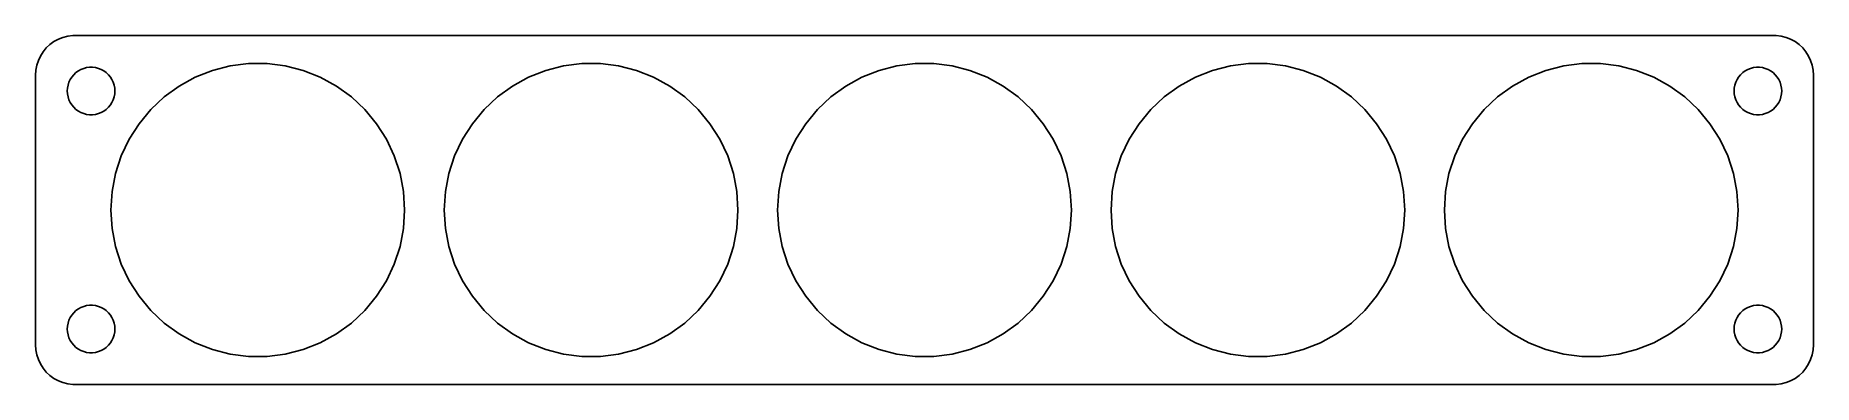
# Model space of a CAD drawing. Header units: metres. Extents: x -112 to 112, y -22 to 22.
import ezdxf

# ---------------------------------------------------------------- set-up
doc = ezdxf.new("R2010")
doc.units = ezdxf.units.M

msp = doc.modelspace()

# ---------------------------------------------------------------- linework, layer by layer
for p, q in [((-110.645, 20.4227), (-111.045, 19.9389)), ((-110.187, 20.8526), (-110.645, 20.4227)), ((-109.679, 21.2216), (-110.187, 20.8526)), ((-109.129, 21.5241), (-109.679, 21.2216)), ((-108.545, 21.7553), (-109.129, 21.5241)), ((-107.937, 21.9114), (-108.545, 21.7553)), ((-107.314, 21.9901), (-107.937, 21.9114)), ((107.314, 21.9901), (-107.314, 21.9901)), ((107.937, 21.9114), (107.314, 21.9901)), ((108.545, 21.7553), (107.937, 21.9114)), ((109.129, 21.5241), (108.545, 21.7553)), ((109.679, 21.2216), (109.129, 21.5241)), ((110.187, 20.8526), (109.679, 21.2216)), ((110.645, 20.4227), (110.187, 20.8526)), ((111.045, 19.9389), (110.645, 20.4227)), ((-111.843, 18.2434), (-111.961, 17.6267)), ((-111.649, 18.8406), (-111.843, 18.2434)), ((-111.382, 19.4088), (-111.649, 18.8406)), ((-111.045, 19.9389), (-111.382, 19.4088)), ((-105.927, 17.8532), (-105.562, 17.9469)), ((-105.562, 17.9469), (-105.188, 17.9941)), ((-105.188, 17.9941), (-104.812, 17.9941)), ((-104.812, 17.9941), (-104.438, 17.9469)), ((-104.438, 17.9469), (-104.073, 17.8532)), ((-89.7168, 17.5945), (-87.4666, 18.1723)), ((-87.4666, 18.1723), (-85.1616, 18.4635)), ((-85.1616, 18.4635), (-82.8384, 18.4635)), ((-82.8384, 18.4635), (-80.5334, 18.1723)), ((-80.5334, 18.1723), (-78.2832, 17.5945)), ((-47.7168, 17.5945), (-45.4666, 18.1723)), ((-45.4666, 18.1723), (-43.1616, 18.4635)), ((-43.1616, 18.4635), (-40.8384, 18.4635)), ((-40.8384, 18.4635), (-38.5334, 18.1723)), ((-38.5334, 18.1723), (-36.2832, 17.5945)), ((-5.71681, 17.5945), (-3.46655, 18.1723)), ((-3.46655, 18.1723), (-1.16162, 18.4635)), ((-1.16162, 18.4635), (1.16162, 18.4635)), ((1.16162, 18.4635), (3.46655, 18.1723)), ((3.46655, 18.1723), (5.71681, 17.5945)), ((36.2832, 17.5945), (38.5334, 18.1723)), ((38.5334, 18.1723), (40.8384, 18.4635)), ((40.8384, 18.4635), (43.1616, 18.4635)), ((43.1616, 18.4635), (45.4666, 18.1723)), ((45.4666, 18.1723), (47.7168, 17.5945)), ((78.2832, 17.5945), (80.5334, 18.1723)), ((80.5334, 18.1723), (82.8384, 18.4635)), ((82.8384, 18.4635), (85.1616, 18.4635)), ((85.1616, 18.4635), (87.4666, 18.1723)), ((87.4666, 18.1723), (89.7168, 17.5945)), ((104.073, 17.8532), (104.438, 17.9469)), ((104.438, 17.9469), (104.812, 17.9941)), ((104.812, 17.9941), (105.188, 17.9941)), ((105.188, 17.9941), (105.562, 17.9469)), ((105.562, 17.9469), (105.927, 17.8532)), ((111.382, 19.4088), (111.045, 19.9389)), ((111.649, 18.8406), (111.382, 19.4088)), ((111.843, 18.2434), (111.649, 18.8406)), ((111.961, 17.6267), (111.843, 18.2434)), ((-111.961, 17.6267), (-112, 17)), ((-112, 17), (-112, -17)), ((-107.976, 15.376), (-107.906, 15.7461)), ((-107.906, 15.7461), (-107.789, 16.1044)), ((-107.789, 16.1044), (-107.629, 16.4453)), ((-107.629, 16.4453), (-107.427, 16.7634)), ((-107.427, 16.7634), (-107.187, 17.0536)), ((-107.187, 17.0536), (-106.912, 17.3115)), ((-106.912, 17.3115), (-106.607, 17.533)), ((-106.607, 17.533), (-106.277, 17.7145)), ((-106.277, 17.7145), (-105.927, 17.8532)), ((-104.073, 17.8532), (-103.723, 17.7145)), ((-103.723, 17.7145), (-103.393, 17.533)), ((-103.393, 17.533), (-103.088, 17.3115)), ((-103.088, 17.3115), (-102.813, 17.0536)), ((-102.813, 17.0536), (-102.573, 16.7634)), ((-102.573, 16.7634), (-102.371, 16.4453)), ((-102.371, 16.4453), (-102.211, 16.1044)), ((-102.211, 16.1044), (-102.094, 15.7461)), ((-102.094, 15.7461), (-102.024, 15.376)), ((-93.9128, 15.6201), (-91.8769, 16.7393)), ((-91.8769, 16.7393), (-89.7168, 17.5945)), ((-78.2832, 17.5945), (-76.1231, 16.7393)), ((-76.1231, 16.7393), (-74.0872, 15.6201)), ((-51.9128, 15.6201), (-49.8769, 16.7393)), ((-49.8769, 16.7393), (-47.7168, 17.5945)), ((-36.2832, 17.5945), (-34.1231, 16.7393)), ((-34.1231, 16.7393), (-32.0872, 15.6201)), ((-9.91278, 15.6201), (-7.87691, 16.7393)), ((-7.87691, 16.7393), (-5.71681, 17.5945)), ((5.71681, 17.5945), (7.87691, 16.7393)), ((7.87691, 16.7393), (9.91278, 15.6201)), ((32.0872, 15.6201), (34.1231, 16.7393)), ((34.1231, 16.7393), (36.2832, 17.5945)), ((47.7168, 17.5945), (49.8769, 16.7393)), ((49.8769, 16.7393), (51.9128, 15.6201)), ((74.0872, 15.6201), (76.1231, 16.7393)), ((76.1231, 16.7393), (78.2832, 17.5945)), ((89.7168, 17.5945), (91.8769, 16.7393)), ((91.8769, 16.7393), (93.9128, 15.6201)), ((102.024, 15.376), (102.094, 15.7461)), ((102.094, 15.7461), (102.211, 16.1044)), ((102.211, 16.1044), (102.371, 16.4453)), ((102.371, 16.4453), (102.573, 16.7634)), ((102.573, 16.7634), (102.813, 17.0536)), ((102.813, 17.0536), (103.088, 17.3115)), ((103.088, 17.3115), (103.393, 17.533)), ((103.393, 17.533), (103.723, 17.7145)), ((103.723, 17.7145), (104.073, 17.8532)), ((105.927, 17.8532), (106.277, 17.7145)), ((106.277, 17.7145), (106.607, 17.533)), ((106.607, 17.533), (106.912, 17.3115)), ((106.912, 17.3115), (107.187, 17.0536)), ((107.187, 17.0536), (107.427, 16.7634)), ((107.427, 16.7634), (107.629, 16.4453)), ((107.629, 16.4453), (107.789, 16.1044)), ((107.789, 16.1044), (107.906, 15.7461)), ((107.906, 15.7461), (107.976, 15.376)), ((112, 17), (111.961, 17.6267)), ((112, -17), (112, 17)), ((-108, 15), (-107.976, 15.376)), ((-107.976, 14.624), (-108, 15)), ((-107.906, 14.2539), (-107.976, 14.624)), ((-107.789, 13.8956), (-107.906, 14.2539)), ((-107.629, 13.5547), (-107.789, 13.8956)), ((-107.427, 13.2366), (-107.629, 13.5547)), ((-102.371, 13.5547), (-102.573, 13.2366)), ((-102.211, 13.8956), (-102.371, 13.5547)), ((-102.094, 14.2539), (-102.211, 13.8956)), ((-102.024, 14.624), (-102.094, 14.2539)), ((-102.024, 15.376), (-102, 15)), ((-102, 15), (-102.024, 14.624)), ((-97.4859, 12.6641), (-95.7923, 14.2545)), ((-95.7923, 14.2545), (-93.9128, 15.6201)), ((-74.0872, 15.6201), (-72.2077, 14.2545)), ((-72.2077, 14.2545), (-70.5141, 12.6641)), ((-55.4859, 12.6641), (-53.7923, 14.2545)), ((-53.7923, 14.2545), (-51.9128, 15.6201)), ((-32.0872, 15.6201), (-30.2077, 14.2545)), ((-30.2077, 14.2545), (-28.5141, 12.6641)), ((-13.4859, 12.6641), (-11.7923, 14.2545)), ((-11.7923, 14.2545), (-9.91278, 15.6201)), ((9.91278, 15.6201), (11.7923, 14.2545)), ((11.7923, 14.2545), (13.4859, 12.6641)), ((28.5141, 12.6641), (30.2077, 14.2545)), ((30.2077, 14.2545), (32.0872, 15.6201)), ((51.9128, 15.6201), (53.7923, 14.2545)), ((53.7923, 14.2545), (55.4859, 12.6641)), ((70.5141, 12.6641), (72.2077, 14.2545)), ((72.2077, 14.2545), (74.0872, 15.6201)), ((93.9128, 15.6201), (95.7923, 14.2545)), ((95.7923, 14.2545), (97.4859, 12.6641)), ((102, 15), (102.024, 15.376)), ((102.024, 14.624), (102, 15)), ((102.094, 14.2539), (102.024, 14.624)), ((102.211, 13.8956), (102.094, 14.2539)), ((102.371, 13.5547), (102.211, 13.8956)), ((102.573, 13.2366), (102.371, 13.5547)), ((107.629, 13.5547), (107.427, 13.2366)), ((107.789, 13.8956), (107.629, 13.5547)), ((107.906, 14.2539), (107.789, 13.8956)), ((107.976, 14.624), (107.906, 14.2539)), ((107.976, 15.376), (108, 15)), ((108, 15), (107.976, 14.624)), ((-107.187, 12.9464), (-107.427, 13.2366)), ((-106.912, 12.6884), (-107.187, 12.9464)), ((-106.607, 12.467), (-106.912, 12.6884)), ((-106.277, 12.2855), (-106.607, 12.467)), ((-105.927, 12.1468), (-106.277, 12.2855)), ((-105.562, 12.0531), (-105.927, 12.1468)), ((-105.188, 12.0059), (-105.562, 12.0531)), ((-104.812, 12.0059), (-105.188, 12.0059)), ((-104.438, 12.0531), (-104.812, 12.0059)), ((-104.073, 12.1468), (-104.438, 12.0531)), ((-103.723, 12.2855), (-104.073, 12.1468)), ((-103.393, 12.467), (-103.723, 12.2855)), ((-103.088, 12.6884), (-103.393, 12.467)), ((-102.813, 12.9464), (-103.088, 12.6884)), ((-102.573, 13.2366), (-102.813, 12.9464)), ((-98.9668, 10.874), (-97.4859, 12.6641)), ((-70.5141, 12.6641), (-69.0332, 10.874)), ((-56.9668, 10.874), (-55.4859, 12.6641)), ((-28.5141, 12.6641), (-27.0332, 10.874)), ((-14.9668, 10.874), (-13.4859, 12.6641)), ((13.4859, 12.6641), (14.9668, 10.874)), ((27.0332, 10.874), (28.5141, 12.6641)), ((55.4859, 12.6641), (56.9668, 10.874)), ((69.0332, 10.874), (70.5141, 12.6641)), ((97.4859, 12.6641), (98.9668, 10.874)), ((102.813, 12.9464), (102.573, 13.2366)), ((103.088, 12.6884), (102.813, 12.9464)), ((103.393, 12.467), (103.088, 12.6884)), ((103.723, 12.2855), (103.393, 12.467)), ((104.073, 12.1468), (103.723, 12.2855)), ((104.438, 12.0531), (104.073, 12.1468)), ((104.812, 12.0059), (104.438, 12.0531)), ((105.188, 12.0059), (104.812, 12.0059)), ((105.562, 12.0531), (105.188, 12.0059)), ((105.927, 12.1468), (105.562, 12.0531)), ((106.277, 12.2855), (105.927, 12.1468)), ((106.607, 12.467), (106.277, 12.2855)), ((106.912, 12.6884), (106.607, 12.467)), ((107.187, 12.9464), (106.912, 12.6884)), ((107.427, 13.2366), (107.187, 12.9464)), ((-100.212, 8.91243), (-98.9668, 10.874)), ((-69.0332, 10.874), (-67.7883, 8.91243)), ((-58.2117, 8.91243), (-56.9668, 10.874)), ((-27.0332, 10.874), (-25.7883, 8.91243)), ((-16.2117, 8.91243), (-14.9668, 10.874)), ((14.9668, 10.874), (16.2117, 8.91243)), ((25.7883, 8.91243), (27.0332, 10.874)), ((56.9668, 10.874), (58.2117, 8.91243)), ((67.7883, 8.91243), (69.0332, 10.874)), ((98.9668, 10.874), (100.212, 8.91243)), ((-101.919, 4.60075), (-101.201, 6.8103)), ((-101.201, 6.8103), (-100.212, 8.91243)), ((-67.7883, 8.91243), (-66.7991, 6.8103)), ((-66.7991, 6.8103), (-66.0812, 4.60075)), ((-59.9188, 4.60075), (-59.2009, 6.8103)), ((-59.2009, 6.8103), (-58.2117, 8.91243)), ((-25.7883, 8.91243), (-24.7991, 6.8103)), ((-24.7991, 6.8103), (-24.0812, 4.60075)), ((-17.9188, 4.60075), (-17.2009, 6.8103)), ((-17.2009, 6.8103), (-16.2117, 8.91243)), ((16.2117, 8.91243), (17.2009, 6.8103)), ((17.2009, 6.8103), (17.9188, 4.60075)), ((24.0812, 4.60075), (24.7991, 6.8103)), ((24.7991, 6.8103), (25.7883, 8.91243)), ((58.2117, 8.91243), (59.2009, 6.8103)), ((59.2009, 6.8103), (59.9188, 4.60075)), ((66.0812, 4.60075), (66.7991, 6.8103)), ((66.7991, 6.8103), (67.7883, 8.91243)), ((100.212, 8.91243), (101.201, 6.8103)), ((101.201, 6.8103), (101.919, 4.60075)), ((-102.354, 2.31866), (-101.919, 4.60075)), ((-66.0812, 4.60075), (-65.6459, 2.31866)), ((-60.3541, 2.31866), (-59.9188, 4.60075)), ((-24.0812, 4.60075), (-23.6459, 2.31866)), ((-18.3541, 2.31866), (-17.9188, 4.60075)), ((17.9188, 4.60075), (18.3541, 2.31866)), ((23.6459, 2.31866), (24.0812, 4.60075)), ((59.9188, 4.60075), (60.3541, 2.31866)), ((65.6459, 2.31866), (66.0812, 4.60075)), ((101.919, 4.60075), (102.354, 2.31866)), ((-102.5, 0), (-102.354, 2.31866)), ((-65.6459, 2.31866), (-65.5, 0)), ((-60.5, 0), (-60.3541, 2.31866)), ((-23.6459, 2.31866), (-23.5, 0)), ((-18.5, 0), (-18.3541, 2.31866)), ((18.3541, 2.31866), (18.5, 0)), ((23.5, 0), (23.6459, 2.31866)), ((60.3541, 2.31866), (60.5, 0)), ((65.5, 0), (65.6459, 2.31866)), ((102.354, 2.31866), (102.5, 0)), ((-102.354, -2.31866), (-102.5, 0)), ((-65.5, 0), (-65.6459, -2.31866)), ((-60.3541, -2.31866), (-60.5, 0)), ((-23.5, 0), (-23.6459, -2.31866)), ((-18.3541, -2.31866), (-18.5, 0)), ((18.5, 0), (18.3541, -2.31866)), ((23.6459, -2.31866), (23.5, 0)), ((60.5, 0), (60.3541, -2.31866)), ((65.6459, -2.31866), (65.5, 0)), ((102.5, 0), (102.354, -2.31866)), ((-101.919, -4.60075), (-102.354, -2.31866)), ((-65.6459, -2.31866), (-66.0812, -4.60075)), ((-59.9188, -4.60075), (-60.3541, -2.31866)), ((-23.6459, -2.31866), (-24.0812, -4.60075)), ((-17.9188, -4.60075), (-18.3541, -2.31866)), ((18.3541, -2.31866), (17.9188, -4.60075)), ((24.0812, -4.60075), (23.6459, -2.31866)), ((60.3541, -2.31866), (59.9188, -4.60075)), ((66.0812, -4.60075), (65.6459, -2.31866)), ((102.354, -2.31866), (101.919, -4.60075)), ((-101.201, -6.8103), (-101.919, -4.60075)), ((-66.0812, -4.60075), (-66.7991, -6.8103)), ((-59.2009, -6.8103), (-59.9188, -4.60075)), ((-24.0812, -4.60075), (-24.7991, -6.8103)), ((-17.2009, -6.8103), (-17.9188, -4.60075)), ((17.9188, -4.60075), (17.2009, -6.8103)), ((24.7991, -6.8103), (24.0812, -4.60075)), ((59.9188, -4.60075), (59.2009, -6.8103)), ((66.7991, -6.8103), (66.0812, -4.60075)), ((101.919, -4.60075), (101.201, -6.8103)), ((-100.212, -8.91243), (-101.201, -6.8103)), ((-98.9668, -10.874), (-100.212, -8.91243)), ((-67.7883, -8.91243), (-69.0332, -10.874)), ((-66.7991, -6.8103), (-67.7883, -8.91243)), ((-58.2117, -8.91243), (-59.2009, -6.8103)), ((-56.9668, -10.874), (-58.2117, -8.91243)), ((-25.7883, -8.91243), (-27.0332, -10.874)), ((-24.7991, -6.8103), (-25.7883, -8.91243)), ((-16.2117, -8.91243), (-17.2009, -6.8103)), ((-14.9668, -10.874), (-16.2117, -8.91243)), ((16.2117, -8.91243), (14.9668, -10.874)), ((17.2009, -6.8103), (16.2117, -8.91243)), ((25.7883, -8.91243), (24.7991, -6.8103)), ((27.0332, -10.874), (25.7883, -8.91243)), ((58.2117, -8.91243), (56.9668, -10.874)), ((59.2009, -6.8103), (58.2117, -8.91243)), ((67.7883, -8.91243), (66.7991, -6.8103)), ((69.0332, -10.874), (67.7883, -8.91243)), ((100.212, -8.91243), (98.9668, -10.874)), ((101.201, -6.8103), (100.212, -8.91243)), ((-97.4859, -12.6641), (-98.9668, -10.874)), ((-69.0332, -10.874), (-70.5141, -12.6641)), ((-55.4859, -12.6641), (-56.9668, -10.874)), ((-27.0332, -10.874), (-28.5141, -12.6641)), ((-13.4859, -12.6641), (-14.9668, -10.874)), ((14.9668, -10.874), (13.4859, -12.6641)), ((28.5141, -12.6641), (27.0332, -10.874)), ((56.9668, -10.874), (55.4859, -12.6641)), ((70.5141, -12.6641), (69.0332, -10.874)), ((98.9668, -10.874), (97.4859, -12.6641)), ((-107.629, -13.5547), (-107.427, -13.2366)), ((-107.427, -13.2366), (-107.187, -12.9464)), ((-107.187, -12.9464), (-106.912, -12.6884)), ((-106.912, -12.6884), (-106.607, -12.467)), ((-106.607, -12.467), (-106.277, -12.2855)), ((-106.277, -12.2855), (-105.927, -12.1468)), ((-105.927, -12.1468), (-105.562, -12.0531)), ((-105.562, -12.0531), (-105.188, -12.0059)), ((-105.188, -12.0059), (-104.812, -12.0059)), ((-104.812, -12.0059), (-104.438, -12.0531)), ((-104.438, -12.0531), (-104.073, -12.1468)), ((-104.073, -12.1468), (-103.723, -12.2855)), ((-103.723, -12.2855), (-103.393, -12.467)), ((-103.393, -12.467), (-103.088, -12.6884)), ((-103.088, -12.6884), (-102.813, -12.9464)), ((-102.813, -12.9464), (-102.573, -13.2366)), ((-102.573, -13.2366), (-102.371, -13.5547)), ((-95.7923, -14.2545), (-97.4859, -12.6641)), ((-70.5141, -12.6641), (-72.2077, -14.2545)), ((-53.7923, -14.2545), (-55.4859, -12.6641)), ((-28.5141, -12.6641), (-30.2077, -14.2545)), ((-11.7923, -14.2545), (-13.4859, -12.6641)), ((13.4859, -12.6641), (11.7923, -14.2545)), ((30.2077, -14.2545), (28.5141, -12.6641)), ((55.4859, -12.6641), (53.7923, -14.2545)), ((72.2077, -14.2545), (70.5141, -12.6641)), ((97.4859, -12.6641), (95.7923, -14.2545)), ((102.371, -13.5547), (102.573, -13.2366)), ((102.573, -13.2366), (102.813, -12.9464)), ((102.813, -12.9464), (103.088, -12.6884)), ((103.088, -12.6884), (103.393, -12.467)), ((103.393, -12.467), (103.723, -12.2855)), ((103.723, -12.2855), (104.073, -12.1468)), ((104.073, -12.1468), (104.438, -12.0531)), ((104.438, -12.0531), (104.812, -12.0059)), ((104.812, -12.0059), (105.188, -12.0059)), ((105.188, -12.0059), (105.562, -12.0531)), ((105.562, -12.0531), (105.927, -12.1468)), ((105.927, -12.1468), (106.277, -12.2855)), ((106.277, -12.2855), (106.607, -12.467)), ((106.607, -12.467), (106.912, -12.6884)), ((106.912, -12.6884), (107.187, -12.9464)), ((107.187, -12.9464), (107.427, -13.2366)), ((107.427, -13.2366), (107.629, -13.5547)), ((-108, -15), (-107.976, -14.624)), ((-107.976, -15.376), (-108, -15)), ((-107.976, -14.624), (-107.906, -14.2539)), ((-107.906, -15.7461), (-107.976, -15.376)), ((-107.906, -14.2539), (-107.789, -13.8956)), ((-107.789, -13.8956), (-107.629, -13.5547)), ((-102.371, -13.5547), (-102.211, -13.8956)), ((-102.211, -13.8956), (-102.094, -14.2539)), ((-102.094, -14.2539), (-102.024, -14.624)), ((-102.024, -15.376), (-102.094, -15.7461)), ((-102.024, -14.624), (-102, -15)), ((-102, -15), (-102.024, -15.376)), ((-93.9128, -15.6201), (-95.7923, -14.2545)), ((-91.8769, -16.7393), (-93.9128, -15.6201)), ((-74.0872, -15.6201), (-76.1231, -16.7393)), ((-72.2077, -14.2545), (-74.0872, -15.6201)), ((-51.9128, -15.6201), (-53.7923, -14.2545)), ((-49.8769, -16.7393), (-51.9128, -15.6201)), ((-32.0872, -15.6201), (-34.1231, -16.7393)), ((-30.2077, -14.2545), (-32.0872, -15.6201)), ((-9.91278, -15.6201), (-11.7923, -14.2545)), ((-7.87691, -16.7393), (-9.91278, -15.6201)), ((9.91278, -15.6201), (7.87691, -16.7393)), ((11.7923, -14.2545), (9.91278, -15.6201)), ((32.0872, -15.6201), (30.2077, -14.2545)), ((34.1231, -16.7393), (32.0872, -15.6201)), ((51.9128, -15.6201), (49.8769, -16.7393)), ((53.7923, -14.2545), (51.9128, -15.6201)), ((74.0872, -15.6201), (72.2077, -14.2545)), ((76.1231, -16.7393), (74.0872, -15.6201)), ((93.9128, -15.6201), (91.8769, -16.7393)), ((95.7923, -14.2545), (93.9128, -15.6201)), ((102, -15), (102.024, -14.624)), ((102.024, -15.376), (102, -15)), ((102.024, -14.624), (102.094, -14.2539)), ((102.094, -15.7461), (102.024, -15.376)), ((102.094, -14.2539), (102.211, -13.8956)), ((102.211, -13.8956), (102.371, -13.5547)), ((107.629, -13.5547), (107.789, -13.8956)), ((107.789, -13.8956), (107.906, -14.2539)), ((107.906, -14.2539), (107.976, -14.624)), ((107.976, -15.376), (107.906, -15.7461)), ((107.976, -14.624), (108, -15)), ((108, -15), (107.976, -15.376)), ((-112, -17), (-111.961, -17.6267)), ((-111.961, -17.6267), (-111.843, -18.2434)), ((-107.789, -16.1044), (-107.906, -15.7461)), ((-107.629, -16.4453), (-107.789, -16.1044)), ((-107.427, -16.7634), (-107.629, -16.4453)), ((-107.187, -17.0536), (-107.427, -16.7634)), ((-106.912, -17.3115), (-107.187, -17.0536)), ((-106.607, -17.533), (-106.912, -17.3115)), ((-106.277, -17.7145), (-106.607, -17.533)), ((-105.927, -17.8532), (-106.277, -17.7145)), ((-105.562, -17.9469), (-105.927, -17.8532)), ((-104.073, -17.8532), (-104.438, -17.9469)), ((-103.723, -17.7145), (-104.073, -17.8532)), ((-103.393, -17.533), (-103.723, -17.7145)), ((-103.088, -17.3115), (-103.393, -17.533)), ((-102.813, -17.0536), (-103.088, -17.3115)), ((-102.573, -16.7634), (-102.813, -17.0536)), ((-102.371, -16.4453), (-102.573, -16.7634)), ((-102.211, -16.1044), (-102.371, -16.4453)), ((-102.094, -15.7461), (-102.211, -16.1044)), ((-89.7168, -17.5945), (-91.8769, -16.7393)), ((-87.4666, -18.1723), (-89.7168, -17.5945)), ((-78.2832, -17.5945), (-80.5334, -18.1723)), ((-76.1231, -16.7393), (-78.2832, -17.5945)), ((-47.7168, -17.5945), (-49.8769, -16.7393)), ((-45.4666, -18.1723), (-47.7168, -17.5945)), ((-36.2832, -17.5945), (-38.5334, -18.1723)), ((-34.1231, -16.7393), (-36.2832, -17.5945)), ((-5.71681, -17.5945), (-7.87691, -16.7393)), ((-3.46655, -18.1723), (-5.71681, -17.5945)), ((5.71681, -17.5945), (3.46655, -18.1723)), ((7.87691, -16.7393), (5.71681, -17.5945)), ((36.2832, -17.5945), (34.1231, -16.7393)), ((38.5334, -18.1723), (36.2832, -17.5945)), ((47.7168, -17.5945), (45.4666, -18.1723)), ((49.8769, -16.7393), (47.7168, -17.5945)), ((78.2832, -17.5945), (76.1231, -16.7393)), ((80.5334, -18.1723), (78.2832, -17.5945)), ((89.7168, -17.5945), (87.4666, -18.1723)), ((91.8769, -16.7393), (89.7168, -17.5945)), ((102.211, -16.1044), (102.094, -15.7461)), ((102.371, -16.4453), (102.211, -16.1044)), ((102.573, -16.7634), (102.371, -16.4453)), ((102.813, -17.0536), (102.573, -16.7634)), ((103.088, -17.3115), (102.813, -17.0536)), ((103.393, -17.533), (103.088, -17.3115)), ((103.723, -17.7145), (103.393, -17.533)), ((104.073, -17.8532), (103.723, -17.7145)), ((104.438, -17.9469), (104.073, -17.8532)), ((105.927, -17.8532), (105.562, -17.9469)), ((106.277, -17.7145), (105.927, -17.8532)), ((106.607, -17.533), (106.277, -17.7145)), ((106.912, -17.3115), (106.607, -17.533)), ((107.187, -17.0536), (106.912, -17.3115)), ((107.427, -16.7634), (107.187, -17.0536)), ((107.629, -16.4453), (107.427, -16.7634)), ((107.789, -16.1044), (107.629, -16.4453)), ((107.906, -15.7461), (107.789, -16.1044)), ((111.843, -18.2434), (111.961, -17.6267)), ((111.961, -17.6267), (112, -17)), ((-111.843, -18.2434), (-111.649, -18.8406)), ((-111.649, -18.8406), (-111.382, -19.4088)), ((-111.382, -19.4088), (-111.045, -19.9389)), ((-111.045, -19.9389), (-110.645, -20.4227)), ((-105.188, -17.9941), (-105.562, -17.9469)), ((-104.812, -17.9941), (-105.188, -17.9941)), ((-104.438, -17.9469), (-104.812, -17.9941)), ((-85.1616, -18.4635), (-87.4666, -18.1723)), ((-82.8384, -18.4635), (-85.1616, -18.4635)), ((-80.5334, -18.1723), (-82.8384, -18.4635)), ((-43.1616, -18.4635), (-45.4666, -18.1723)), ((-40.8384, -18.4635), (-43.1616, -18.4635)), ((-38.5334, -18.1723), (-40.8384, -18.4635)), ((-1.16162, -18.4635), (-3.46655, -18.1723)), ((1.16162, -18.4635), (-1.16162, -18.4635)), ((3.46655, -18.1723), (1.16162, -18.4635)), ((40.8384, -18.4635), (38.5334, -18.1723)), ((43.1616, -18.4635), (40.8384, -18.4635)), ((45.4666, -18.1723), (43.1616, -18.4635)), ((82.8384, -18.4635), (80.5334, -18.1723)), ((85.1616, -18.4635), (82.8384, -18.4635)), ((87.4666, -18.1723), (85.1616, -18.4635)), ((104.812, -17.9941), (104.438, -17.9469)), ((105.188, -17.9941), (104.812, -17.9941)), ((105.562, -17.9469), (105.188, -17.9941)), ((110.645, -20.4227), (111.045, -19.9389)), ((111.045, -19.9389), (111.382, -19.4088)), ((111.382, -19.4088), (111.649, -18.8406)), ((111.649, -18.8406), (111.843, -18.2434)), ((-110.645, -20.4227), (-110.187, -20.8526)), ((-110.187, -20.8526), (-109.679, -21.2216)), ((-109.679, -21.2216), (-109.129, -21.5241)), ((-109.129, -21.5241), (-108.545, -21.7553)), ((-108.545, -21.7553), (-107.937, -21.9114)), ((-107.937, -21.9114), (-107.314, -21.9901)), ((-107.314, -21.9901), (107.314, -21.9901)), ((107.314, -21.9901), (107.937, -21.9114)), ((107.937, -21.9114), (108.545, -21.7553)), ((108.545, -21.7553), (109.129, -21.5241)), ((109.129, -21.5241), (109.679, -21.2216)), ((109.679, -21.2216), (110.187, -20.8526)), ((110.187, -20.8526), (110.645, -20.4227))]:
    msp.add_line(p, q)

doc.saveas('drawing.dxf')
